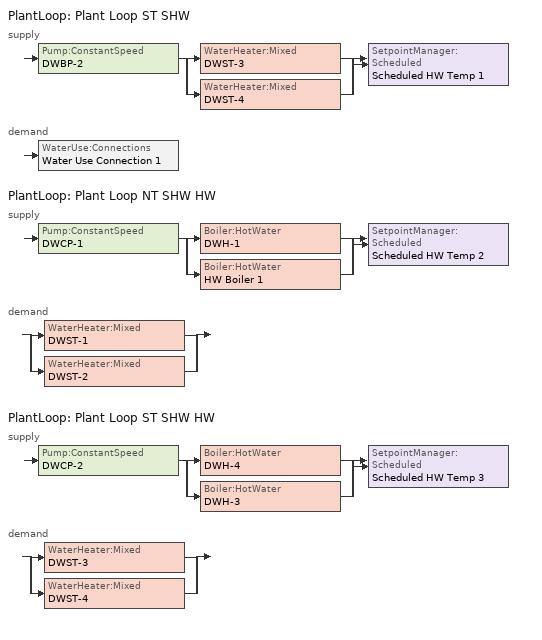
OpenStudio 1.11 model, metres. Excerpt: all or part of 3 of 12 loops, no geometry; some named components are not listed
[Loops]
PlantLoop 'Plant Loop ST SHW'
 supply: Pump:ConstantSpeed 'DWBP-2' > split
  | WaterHeater:Mixed 'DWST-3'
  | WaterHeater:Mixed 'DWST-4'
  join > SetpointManager:Scheduled 'Scheduled HW Temp 1'
 demand: WaterUse:Connections 'Water Use Connection 1'
PlantLoop 'Plant Loop NT SHW HW'
 supply: Pump:ConstantSpeed 'DWCP-1' > split
  | Boiler:HotWater 'DWH-1'
  | Boiler:HotWater 'HW Boiler 1'
  join > SetpointManager:Scheduled 'Scheduled HW Temp 2'
 demand: split
  | WaterHeater:Mixed 'DWST-1'
  | WaterHeater:Mixed 'DWST-2'
PlantLoop 'Plant Loop ST SHW HW'
 supply: Pump:ConstantSpeed 'DWCP-2' > split
  | Boiler:HotWater 'DWH-4'
  | Boiler:HotWater 'DWH-3'
  join > SetpointManager:Scheduled 'Scheduled HW Temp 3'
 demand: split
  | WaterHeater:Mixed 'DWST-3'
  | WaterHeater:Mixed 'DWST-4'
[WaterUse:Equipment:Definition]
WaterUseEquipment - Apartment ST - 20%: Peak Flow Rate {m3/s}=0.000313243
[WaterUse:Equipment]
Water Use Equipment 4: Water Use Equipment Definition=WaterUseEquipment - Apartment ST - 20%; Space=ST L04 Apt Corner E; Flow Rate Fraction Schedule=90.1-2007 - Hotel/Motel - SHW
[PlantLoop] Plant Loop Volume {m3}=Autocalculate; Load Distribution Scheme=Optimal
Name | Fluid Type
Plant Loop ST SHW
Plant Loop NT SHW HW; Plant Loop ST SHW HW | Water
[Sizing:Plant] Loop Type=Heating; Sizing Option=NonCoincident; Zone Timesteps in Averaging Window=1; Coincident Sizing Factor Mode=None
Name | Design Loop Exit Temperature {C} | Loop Design Temperature Difference {deltaC}
Plant Loop ST SHW | 82 | 11
Plant Loop NT SHW HW; Plant Loop ST SHW HW | 71.1111 | 22.2222
[SetpointManager:Scheduled] Control Variable=Temperature
Name | Schedule
Scheduled HW Temp 1 | Temperature SHW
Scheduled HW Temp 2; Scheduled HW Temp 3 | Temperature HW SHW
[Boiler:HotWater] Efficiency Curve Temperature Evaluation Variable=LeavingBoiler; Normalized Boiler Efficiency Curve=Boiler Efficiency; Design Water Outlet Temperature {C}=71.1111; Water Outlet Upper Temperature Limit {C}=99; Boiler Flow Mode=NotModulated; Parasitic Electric Load {W}=0; Sizing Factor=1
Name | Nominal Capacity {W} | Nominal Thermal Efficiency | Design Water Flow Rate {m3/s} | Minimum Part Load Ratio
DWH-1; HW Boiler 1 | 639481 | 0.909 | 0.00693992
DWH-4 | 237974 | 0.955 | 0.00227125 | 0
DWH-3 | 237974 | 0.955 | 0.00227125
[Pump:ConstantSpeed] Rated Power Consumption {W}=autosize; Motor Efficiency=0.9; Fraction of Motor Inefficiencies to Fluid Stream=0; Pump Control Type=Intermittent
Name | Rated Flow Rate {m3/s} | Rated Pump Head {Pa}
DWBP-2 | 0.012618 | 310863
DWCP-2 | 0.000946353 | 89672
DWCP-1 | 0.0012618 | 89672
[WaterUse:Connections]
Water Use Connection 1: Water Use Equipment Name 1=Water Use Equipment 4
[WaterHeater:Mixed] Tank Volume {m3}=1.30218; Setpoint Temperature Schedule=Water Heater Setpoint Temperature; Deadband Temperature Difference {deltaC}=2; Maximum Temperature Limit {C}=82.22; Heater Control Type=Cycle; Heater Maximum Capacity {W}=0; Heater Fuel Type=NaturalGas; Heater Thermal Efficiency=0.8; Off Cycle Parasitic Fuel Consumption Rate {W}=0; Off Cycle Parasitic Fuel Type=NaturalGas; Off Cycle Parasitic Heat Fraction to Tank=0.8; On Cycle Parasitic Fuel Type=NaturalGas; Ambient Temperature Indicator=Schedule; Ambient Temperature Schedule=Water Heater Ambient Temperature; Off Cycle Loss Coefficient to Ambient Temperature {W/K}=6; On Cycle Loss Coefficient to Ambient Temperature {W/K}=6; Use Side Effectiveness=1; Source Side Effectiveness=1; Use Side Design Flow Rate {m3/s}=autosize; Source Side Design Flow Rate {m3/s}=autosize; Indirect Water Heating Recovery Time {hr}=1.5
DWST-3; DWST-4
[Schedule:Ruleset]
Name | Default Day Schedule | Summer Design Day Schedule | Winter Design Day Schedule
90.1-2007 - Hotel/Motel - SHW | Schedule Day 18
Water Heater Setpoint Temperature | Water Heater Setpoint Temperature Default
Water Heater Ambient Temperature | Water Heater Ambient Temperature Default
Temperature HW SHW | Hot Water Temperature Default | Hot Water Temperature Summer Design Day | Hot Water Temperature Winter Design Day
Temperature SHW | Schedule Day 9
[Schedule:Day]
Schedule Day 18: 1, 0, 0.2, 4, 0, 0.15, 5, 0, 0.2, 6, 0, 0.25, 7, 0, 0.5, 8, 0, 0.6, 9, 0, 0.55, 10, 0, 0.45, 11, 0, 0.4, 12, 0, 0.45, 13, 0, 0.4, 14, 0, 0.35, 17, 0, 0.3, 18, 0, 0.4, 19, 0, 0.55, 20, 0, 0.6, 21, 0, 0.5, 22, 0, 0.55, 23, 0, 0.45, 24, 0, 0.25
Schedule Day 20: 1, 0, 0.25, 5, 0, 0.2, 6, 0, 0.3, 9, 0, 0.5, 10, 0, 0.55, 12, 0, 0.5, 14, 0, 0.4, 17, 0, 0.3, 18, 0, 0.4, 20, 0, 0.5, 21, 0, 0.4, 22, 0, 0.5, 23, 0, 0.4, 24, 0, 0.2
Schedule Day 19: 1, 0, 0.2, 4, 0, 0.15, 5, 0, 0.2, 6, 0, 0.25, 7, 0, 0.4, 10, 0, 0.5, 11, 0, 0.45, 13, 0, 0.5, 14, 0, 0.45, 16, 0, 0.4, 17, 0, 0.35, 18, 0, 0.4, 20, 0, 0.55, 21, 0, 0.5, 22, 0, 0.55, 23, 0, 0.4, 24, 0, 0.3
Water Heater Setpoint Temperature Default; Hot Water Temperature Default: 24, 0, 60
Water Heater Ambient Temperature Default: 24, 0, 22
Hot Water Temperature Summer Design Day; Hot Water Temperature Winter Design Day: 24, 0, 67
Schedule Day 9: 24, 0, 48.8889
[Schedule:Rule] Schedule Ruleset=90.1-2007 - Hotel/Motel - SHW
Name | Rule Order | Day Schedule | Apply Sunday | Apply Saturday
Schedule Rule 13 | 0 | Schedule Day 20 | Yes
Schedule Rule 12 | 1 | Schedule Day 19 |  | Yes
[Curve:Biquadratic]
Boiler Efficiency: Coefficient1 Constant=1; Coefficient2 x=0; Coefficient3 x**2=0; Coefficient4 y=0; Coefficient5 y**2=0; Coefficient6 x*y=0; Minimum Value of x=0; Maximum Value of x=1; Minimum Value of y=0; Maximum Value of y=1
